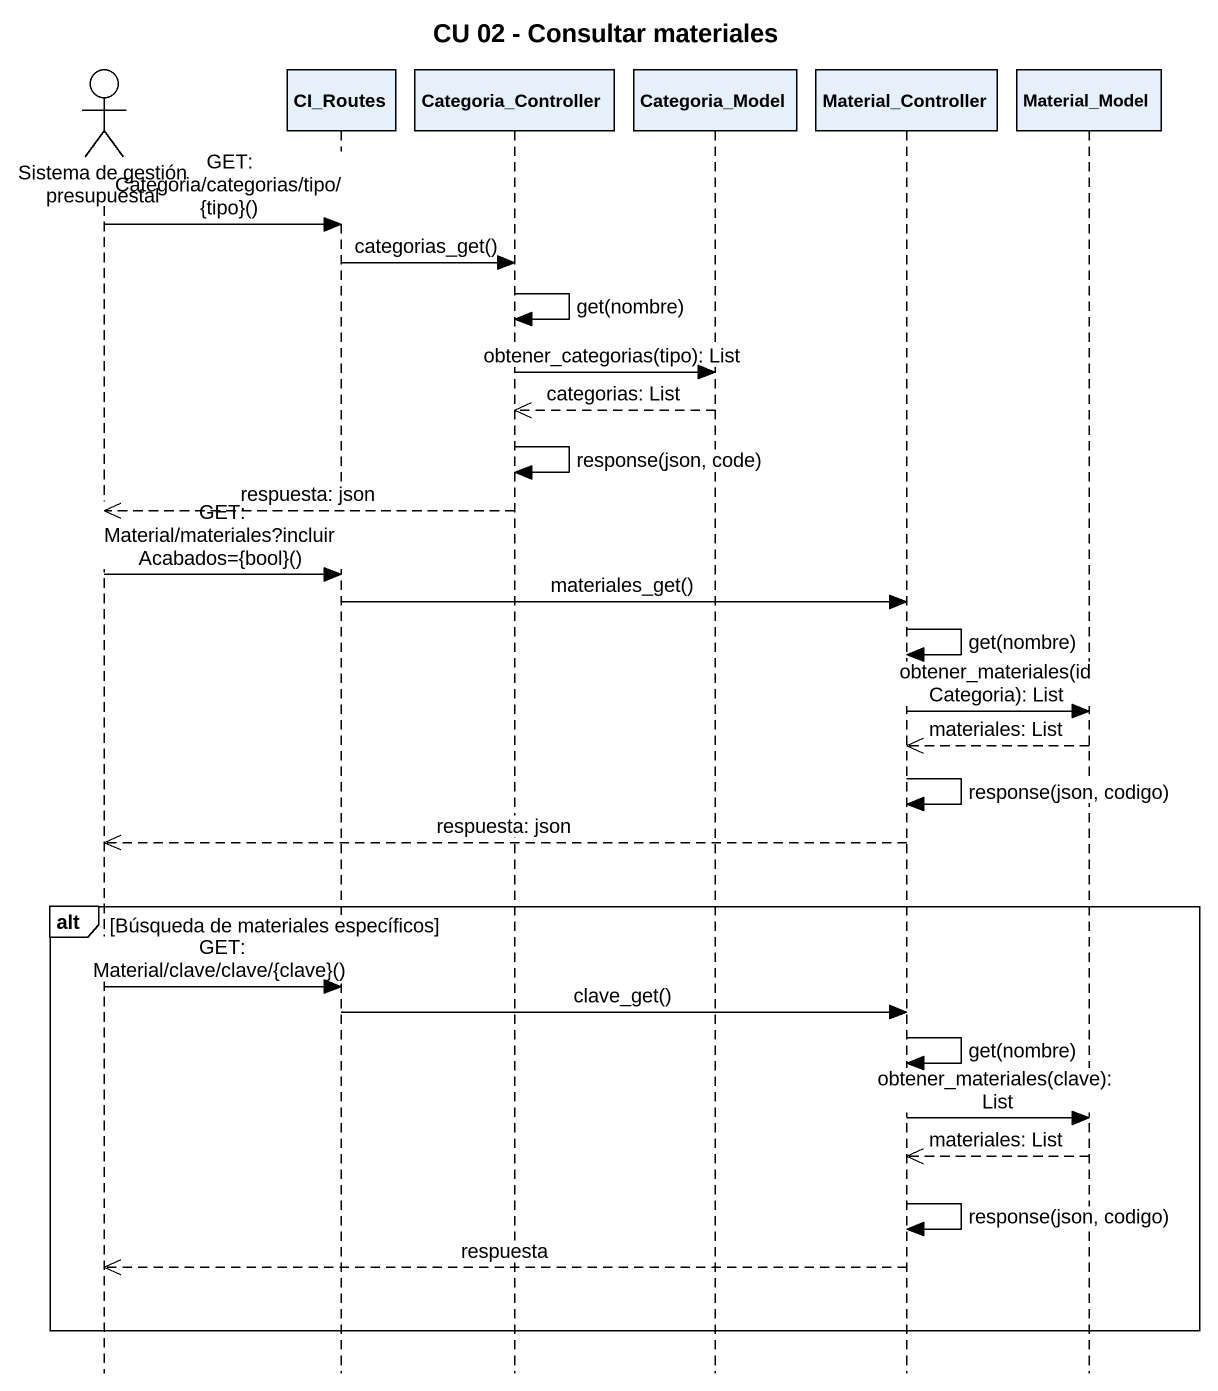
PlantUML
@startuml
title CU 02 - Consultar materiales
hide footbox
actor "Sistema de gestión presupuestal" as Sistema_de_gestión
participant CI_Routes
participant Categoria_Controller
participant Categoria_Model
participant Material_Controller
participant Material_Model

Sistema_de_gestión -> CI_Routes : GET: Categoria/categorias/tipo/{tipo}()
CI_Routes -> Categoria_Controller : categorias_get()
Categoria_Controller -> Categoria_Controller : get(nombre)
Categoria_Controller -> Categoria_Model : obtener_categorias(tipo): List
Categoria_Model -->> Categoria_Controller : categorias: List
Categoria_Controller -> Categoria_Controller : response(json, code)
Categoria_Controller -->> Sistema_de_gestión : respuesta: json
Sistema_de_gestión -> CI_Routes : GET: Material/materiales?incluirAcabados={bool}()
CI_Routes -> Material_Controller : materiales_get()
Material_Controller -> Material_Controller : get(nombre)
Material_Controller -> Material_Model : obtener_materiales(idCategoria): List
Material_Model -->> Material_Controller : materiales: List
Material_Controller -> Material_Controller : response(json, codigo)
Material_Controller -->> Sistema_de_gestión : respuesta: json
alt Búsqueda de materiales específicos
  Sistema_de_gestión -> CI_Routes : GET: Material/clave/clave/{clave}()
  CI_Routes -> Material_Controller : clave_get()
  Material_Controller -> Material_Controller : get(nombre)
  Material_Controller -> Material_Model : obtener_materiales(clave): List
  Material_Model -->> Material_Controller : materiales: List
  Material_Controller -> Material_Controller : response(json, codigo)
  Material_Controller -->> Sistema_de_gestión : respuesta
end
@enduml
